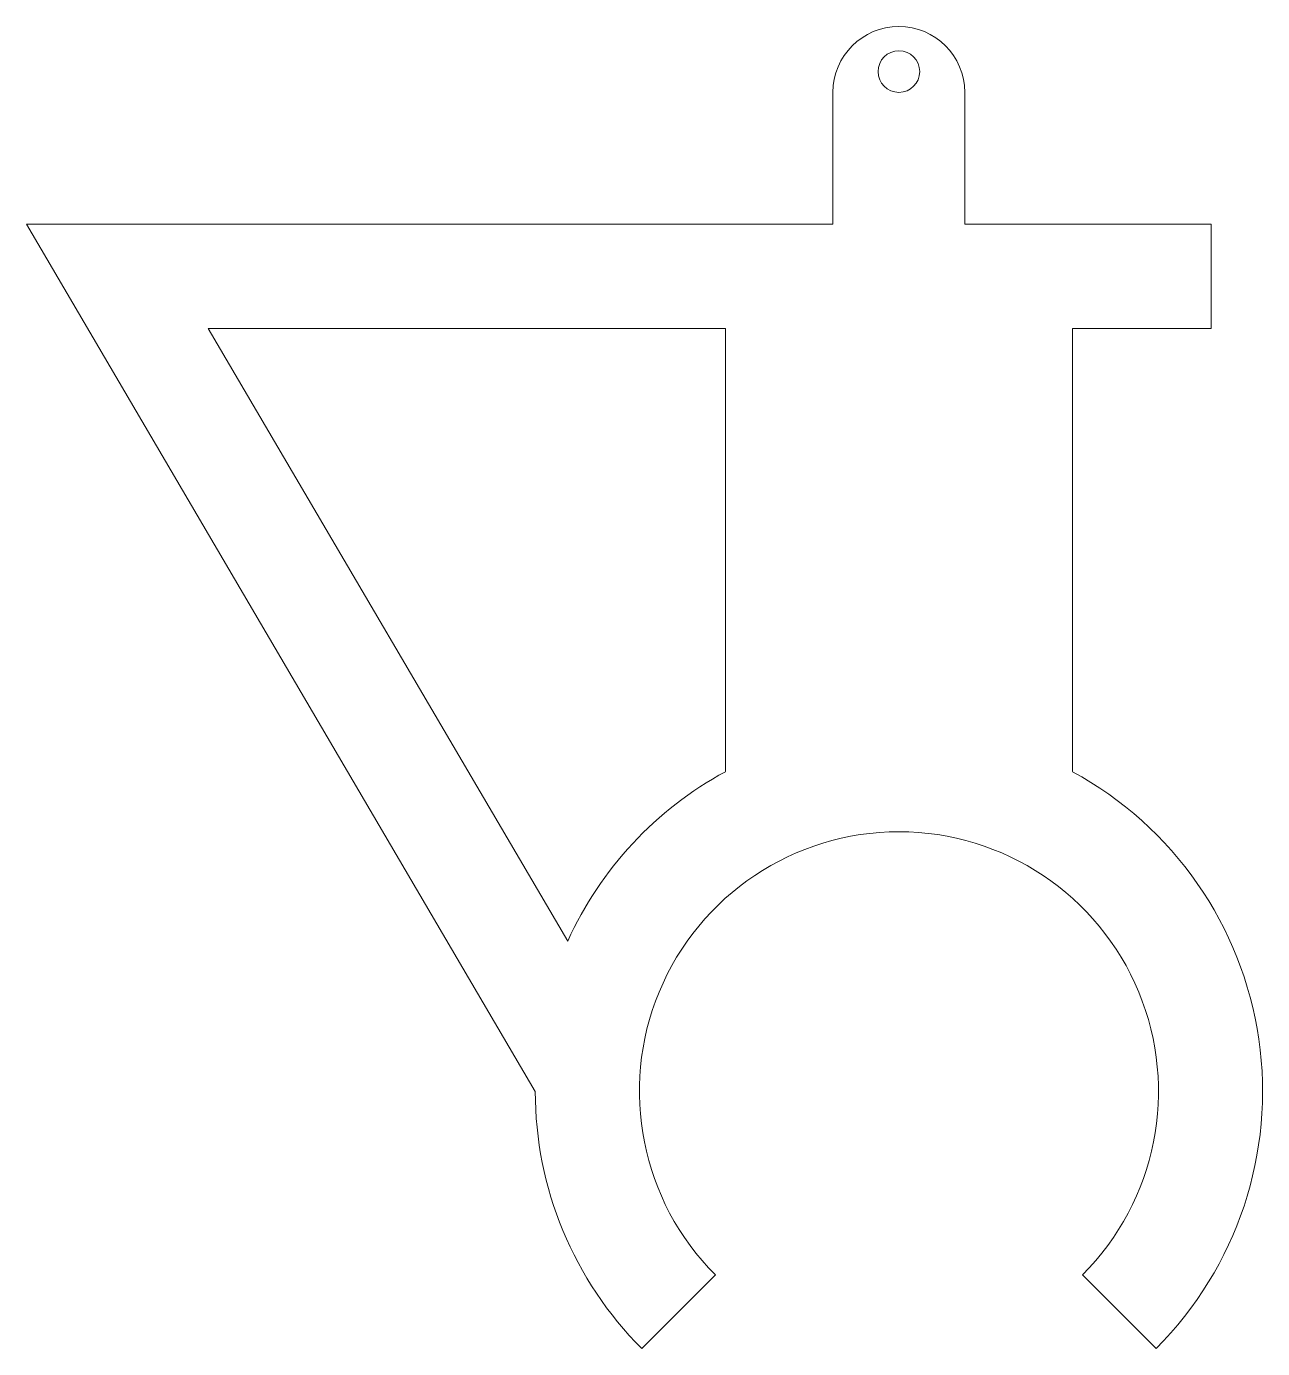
# Model space of a CAD drawing. Header units: inches. Extents: x -0.495 to 0.206, y -0.146 to 0.604.
import ezdxf

# ---------------------------------------------------------------- set-up
doc = ezdxf.new("R2010")
doc.units = ezdxf.units.IN
doc.header["$MEASUREMENT"] = 0

msp = doc.modelspace()

# ---------------------------------------------------------------- linework, layer by layer
at = {"color": 7, "linetype": 'Continuous', "lineweight": 15}
for p, q in [((-0.0374, 0.56656), (-0.0374, 0.49176)), ((0.0374, 0.56656), (0.0374, 0.49176)), ((-0.49495, 0.49176), (-0.2063, 0)), ((-0.49495, 0.49176), (-0.0374, 0.49176)), ((0.0374, 0.49176), (0.17717, 0.49176)), ((0.17717, 0.49176), (0.17717, 0.4327)), ((-0.39181, 0.4327), (-0.18786, 0.08525)), ((-0.09843, 0.4327), (-0.39181, 0.4327)), ((-0.09843, 0.4327), (-0.09843, 0.18131)), ((0.09843, 0.4327), (0.17717, 0.4327)), ((0.09843, 0.4327), (0.09843, 0.18131)), ((-0.10412, -0.10412), (-0.14588, -0.14588)), ((0.14588, -0.14588), (0.10412, -0.10412))]:
    msp.add_line(p, q, dxfattribs=at)
msp.add_circle((0, 0.57837), 0.01181, dxfattribs=at)
for centre, radius, start, end in [((0, 0.56656), 0.0374, 0, 180), ((0, 0), 0.2063, 118.49612, 155.5919), ((0, 0), 0.2063, 315, 61.50388), ((0, 0), 0.14724, 315, 225), ((0, 0), 0.2063, 180, 225)]:
    msp.add_arc(centre, radius, start, end, dxfattribs=at)

doc.saveas('drawing.dxf')
